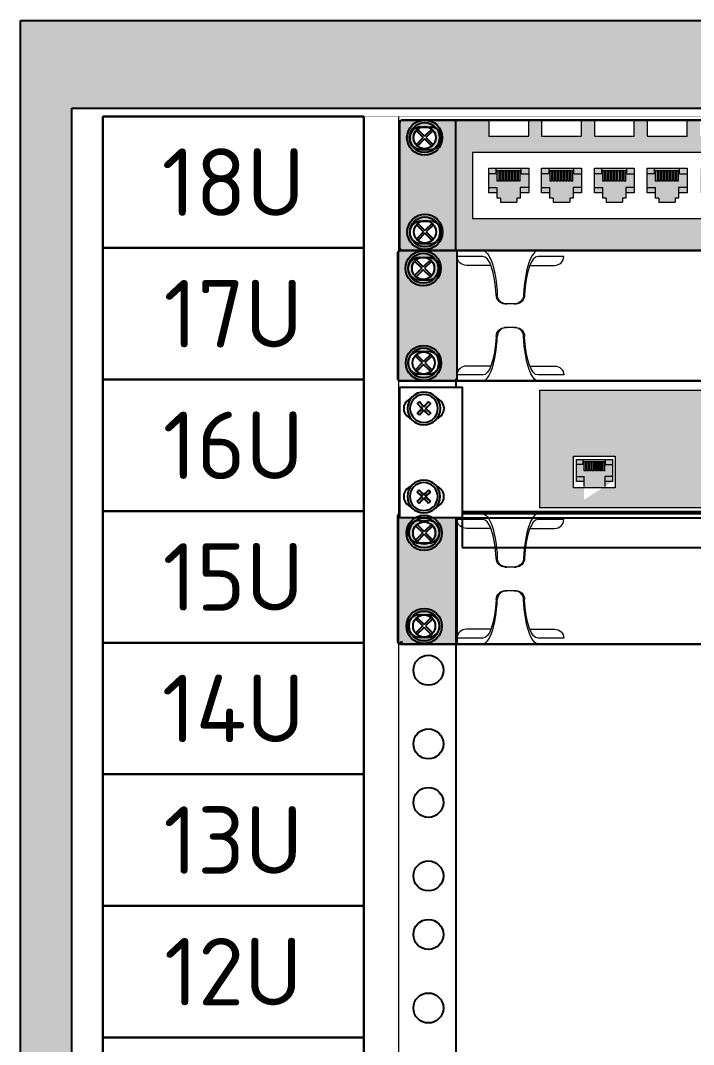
# Model space of a CAD drawing. Header units: millimetres. Extents: x 4247 to 622543, y -201358 to 142419.
# Drawn here: x 239304 to 242461, y -119639 to -114830 of the extents above; entities that cross this region are included whole.
import ezdxf
from ezdxf.enums import TextEntityAlignment as Align

# ---------------------------------------------------------------- set-up
doc = ezdxf.new("R2010")
doc.units = ezdxf.units.MM
doc.layers.add('(АР) Текст', color=7, linetype='Continuous', lineweight=25)
for name, color, linetype in [('_АТ-Имя', 7, 'Continuous'), ('_АТ-Спецификация', 7, 'Continuous'), ('_БЛ-Маска', 250, 'Continuous'), ('_Оборудование ИСПП', 255, 'Continuous')]:
    doc.layers.add(name, color=color, linetype=linetype)
doc.layers.add('_АТ-Примечания', color=250, linetype='Continuous', plot=False)
doc.layers.add('ЛВС_коммутаторы', color=7, linetype='Continuous', lineweight=25, true_color=0x000000)
doc.styles.add('AT-Шрифт', font='ARIALN.TTF', dxfattribs={"height": 2.5})
doc.styles.add('ICOCPEUR', font='isocpeur.ttf')

# ---------------------------------------------------------------- blocks, each defined once
blk = doc.blocks.new('Органайзер1U')
at = {"ltscale": 10}
h = blk.add_hatch(color=256, dxfattribs=at)
h.set_gradient(color1=(255, 255, 255), rotation=45, one_color=1, tint=1, name='CYLINDER')
h.paths.add_polyline_path([(2213, -0.2), (2403, -0.2, 0.41423), (2413, 9.8), (2413, 429.8, 0.414197), (2403, 439.8), (2213, 439.8)])
h.paths.add_polyline_path([(2308.9, 341, 0.918324), (2341.3, 416.1, 0.918324)], flags=16)
h.paths.add_polyline_path([(2308.9, 98.6), (2341.3, 98.6, -1), (2341.3, 23.5), (2308.9, 23.5, -1)], flags=16)
h.paths.add_polyline_path([(-2413, 9.8, 0.414197), (-2403, -0.2), (-2213, -0.2), (-2213, 439.8), (-2403, 439.8, 0.41423), (-2413, 429.8)])
h.paths.add_polyline_path([(-2341.3, 341, 0.918324), (-2308.9, 416.1, 0.918324)], flags=16)
h.paths.add_polyline_path([(-2341.3, 98.6), (-2308.9, 98.6, -1), (-2308.9, 23.5), (-2341.3, 23.5, -1)], flags=16)
at = {"color": 0}
for p, q in [((-2341.3, 416.1), (-2308.9, 416.1)), ((-2213, -0.2), (-2213, 439.8)), ((-2341.3, 341), (-2308.9, 341)), ((-2341.3, 98.6), (-2308.9, 98.6)), ((-2341.3, 23.5), (-2308.9, 23.5))]:
    blk.add_line(p, q, dxfattribs=at)
at = {"lineweight": 9}
for p, q in [((-2126.1, 419.7, 323.2), (-2213, 419.7, 20)), ((-1853.3, 419.7, 20), (-1940.2, 419.7, 323.2)), ((-2098.8, 389.7, 310.5), (-2181.8, 389.7, 40)), ((-1967.5, 389.7, 310.5), (-1884.5, 389.7, 40)), ((-2014.3, 259.8, 472.7), (-2052, 259.8, 472.7)), ((-2052, 259.8, 472.7), (-2045.6, 259.8, 495)), ((-2020.7, 259.8, 495), (-2014.3, 259.8, 472.7)), ((-2014.3, 179.8, 472.7), (-2052, 179.8, 472.7)), ((-2052, 179.8, 472.7), (-2045.6, 179.8, 495)), ((-2020.7, 179.8, 495), (-2014.3, 179.8, 472.7)), ((-2098.8, 50, 310.5), (-2181.8, 50, 40)), ((-1967.5, 50, 310.5), (-1884.5, 50, 40)), ((-2126.1, 20, 323.2), (-2213, 20, 20)), ((-1853.3, 20, 20), (-1940.2, 20, 323.2))]:
    blk.add_line(p, q, dxfattribs=at)
at = {"lineweight": 30, "ltscale": 10}
for points in [[(-2413, 9.8), (-2413, 429.8)], [(-2403, 439.8), (2403, 439.8)], [(2403, -0.2), (-2403, -0.2)]]:
    blk.add_lwpolyline(points, dxfattribs=at)
at = {"lineweight": 30}
for centre, start, end in [((-2403, 429.8), 90, 180), ((-2403, 9.8), 180, 270)]:
    blk.add_arc(centre, 10, start, end, dxfattribs=at)
at = {"color": 0}
for centre, start, end in [((-2341.3, 378.6), 90, 270), ((-2308.9, 378.6), 270, 90), ((-2341.3, 61.1), 90, 270), ((-2308.9, 61.1), 270, 90)]:
    blk.add_arc(centre, 37.6, start, end, dxfattribs=at)
at = {"lineweight": 9, "extrusion": (-0.275637, -3.86225e-05, -0.961262)}
blk.add_arc((-290, 2102.8, 111.3), 30, 0.0084, 90.0077, dxfattribs=at)
at = {"lineweight": 9, "extrusion": (0.275637, -3.86225e-05, -0.961262)}
blk.add_arc((289.5, -1806, -1009.6), 30, 89.9923, 179.9916, dxfattribs=at)
at = {"lineweight": 9, "extrusion": (-0.275637, 3.86225e-05, -0.961262)}
blk.add_arc((-149.6, 2102.8, 111.3), 30, 89.9923, 179.9916, dxfattribs=at)
at = {"lineweight": 9, "extrusion": (0.275637, 3.86225e-05, -0.961262)}
blk.add_arc((150.2, -1806, -1009.6), 30, 0.0084, 90.0077, dxfattribs=at)
at = {"lineweight": 9, "extrusion": (-9.99013e-30, -1.95922e-16, -1)}
blk.add_ellipse((-2181.8, 419.7, 40), major_axis=(-31.2, 0), ratio=0.961262, start_param=-1.570796, end_param=0, dxfattribs=at)
at = {"lineweight": 9, "extrusion": (0.961262, -6.12038e-17, -0.275637)}
blk.add_ellipse((-2127.9, 261.5, 316.9), major_axis=(51.1, 0, 178.1), ratio=0.961262, start_param=-1.580604, end_param=-0.159207, dxfattribs=at)
at = {"lineweight": 9, "extrusion": (-0.961262, 6.12038e-17, 0.275637)}
blk.add_ellipse((-2125.3, 262.2, 325.9), major_axis=(45.1, 0, 157.4), ratio=0.961262, start_param=0.175759, end_param=1.588125, dxfattribs=at)
at = {"lineweight": 9, "extrusion": (0.961262, 6.12038e-17, 0.275637)}
for centre, major_axis, start_param, end_param in [((-1938.4, 261.5, 316.9), (-51.1, 0, 178.1), -1.580604, -0.159207), ((-1941, 262.2, 325.9), (-45.1, 0, 157.4), 4.69506, 6.107426)]:
    blk.add_ellipse(centre, major_axis=major_axis, ratio=0.961262, start_param=start_param, end_param=end_param, dxfattribs=at)
at = {"lineweight": 9}
for centre, major_axis in [((-1884.5, 419.7, 40), (31.2, 0)), ((-2181.8, 20, 40), (-31.2, 0))]:
    blk.add_ellipse(centre, major_axis=major_axis, ratio=0.961262, start_param=-1.570796, end_param=0, dxfattribs=at)
at = {"lineweight": 9, "extrusion": (-0.961262, -6.12038e-17, 0.275637)}
blk.add_ellipse((-2127.9, 178.1, 316.9), major_axis=(51.1, 0, 178.1), ratio=0.961262, start_param=-1.580604, end_param=-0.159207, dxfattribs=at)
at = {"lineweight": 9, "extrusion": (0.961262, 6.12038e-17, -0.275637)}
blk.add_ellipse((-2125.3, 177.4, 325.9), major_axis=(45.1, 0, 157.4), ratio=0.961262, start_param=0.175759, end_param=1.588125, dxfattribs=at)
at = {"lineweight": 9, "extrusion": (-0.961262, 6.12038e-17, -0.275637)}
for centre, major_axis, start_param, end_param in [((-1938.4, 178.1, 316.9), (-51.1, 0, 178.1), -1.580604, -0.159207), ((-1941, 177.4, 325.9), (-45.1, 0, 157.4), 4.69506, 6.107426)]:
    blk.add_ellipse(centre, major_axis=major_axis, ratio=0.961262, start_param=start_param, end_param=end_param, dxfattribs=at)
at = {"lineweight": 9, "extrusion": (9.99013e-30, 1.95922e-16, -1)}
blk.add_ellipse((-1884.5, 20, 40), major_axis=(31.2, 0), ratio=0.961262, start_param=-1.570796, end_param=0, dxfattribs=at)
at = {"lineweight": 9}
for points in [[(-2097.2, 389.7, 315.2), (-2097.2, 389.7, 315.2), (-2097.3, 389.7, 315.2), (-2097.3, 389.7, 315.2)], [(-2097.2, 389.7, 315.2), (-2097.2, 389.7, 315.2), (-2097.3, 389.7, 315.2), (-2097.3, 389.7, 315.2)], [(-1969, 389.7, 315.2), (-1969, 389.7, 315.2), (-1969.1, 389.7, 315.2), (-1969.1, 389.7, 315.2)], [(-1969, 389.7, 315.2), (-1969, 389.7, 315.2), (-1969.1, 389.7, 315.2), (-1969.1, 389.7, 315.2)]]:
    blk.add_open_spline(points, degree=3, dxfattribs=at)
for points, knots in [([(-2045.6, 259.8, 495), (-2047.5, 259.8, 495), (-2049.6, 260, 495), (-2053.6, 260.7, 495), (-2055.6, 261.3, 495.1), (-2059.4, 262.8, 495), (-2061.3, 263.8, 495), (-2064.7, 266, 495), (-2066.3, 267.2, 495), (-2069.1, 269.9, 494.9), (-2070.4, 271.4, 494.8), (-2072.7, 274.6, 494.6), (-2073.8, 276.4, 494.4), (-2075.5, 280.1, 494.1), (-2076.1, 282, 493.9), (-2077.1, 285.9, 493.4), (-2077.3, 287.9, 493.1), (-2077.4, 289.8, 492.8)], [18.612291, 18.612291, 18.612291, 18.612291, 19.195929, 19.195929, 19.779566, 19.779566, 20.363204, 20.363204, 20.946842, 20.946842, 21.522754, 21.522754, 22.098666, 22.098666, 22.674578, 22.674578, 23.250457, 23.250457, 23.250457, 23.250457]), ([(-1988.9, 289.8, 492.8), (-1989, 287.9, 493.1), (-1989.2, 285.9, 493.4), (-1990.2, 282.1, 493.9), (-1990.8, 280.1, 494.1), (-1992.5, 276.5, 494.4), (-1993.5, 274.7, 494.6), (-1995.9, 271.4, 494.8), (-1997.2, 270, 494.9), (-2000, 267.3, 495), (-2001.5, 266, 495), (-2005, 263.8, 495), (-2006.8, 262.8, 495), (-2010.7, 261.3, 495.1), (-2012.7, 260.7, 495), (-2016.7, 260, 495), (-2018.7, 259.8, 495), (-2020.7, 259.8, 495)], [4.570415, 4.570415, 4.570415, 4.570415, 5.143883, 5.143883, 5.717385, 5.717385, 6.290887, 6.290887, 6.864388, 6.864388, 7.450436, 7.450436, 8.036484, 8.036484, 8.622531, 8.622531, 9.208579, 9.208579, 9.208579, 9.208579]), ([(-2045.6, 179.8, 495), (-2047.5, 179.8, 495), (-2049.6, 179.7, 495), (-2053.6, 178.9, 495), (-2055.6, 178.3, 495.1), (-2059.4, 176.8, 495), (-2061.3, 175.9, 495), (-2064.7, 173.7, 495), (-2066.3, 172.4, 495), (-2069.1, 169.7, 494.9), (-2070.4, 168.3, 494.8), (-2072.7, 165, 494.6), (-2073.8, 163.2, 494.4), (-2075.5, 159.5, 494.1), (-2076.1, 157.6, 493.9), (-2077.1, 153.7, 493.4), (-2077.3, 151.8, 493.1), (-2077.4, 149.9, 492.8)], [18.612291, 18.612291, 18.612291, 18.612291, 19.195929, 19.195929, 19.779566, 19.779566, 20.363204, 20.363204, 20.946842, 20.946842, 21.522754, 21.522754, 22.098666, 22.098666, 22.674578, 22.674578, 23.250457, 23.250457, 23.250457, 23.250457]), ([(-1988.9, 149.9, 492.8), (-1989, 151.8, 493.1), (-1989.2, 153.7, 493.4), (-1990.2, 157.6, 493.9), (-1990.8, 159.5, 494.1), (-1992.5, 163.2, 494.4), (-1993.5, 164.9, 494.6), (-1995.9, 168.2, 494.8), (-1997.2, 169.7, 494.9), (-2000, 172.4, 495), (-2001.5, 173.6, 495), (-2005, 175.8, 495), (-2006.8, 176.8, 495), (-2010.7, 178.3, 495.1), (-2012.7, 178.9, 495), (-2016.7, 179.7, 495), (-2018.7, 179.8, 495), (-2020.7, 179.8, 495)], [4.570415, 4.570415, 4.570415, 4.570415, 5.143883, 5.143883, 5.717385, 5.717385, 6.290887, 6.290887, 6.864388, 6.864388, 7.450436, 7.450436, 8.036484, 8.036484, 8.622531, 8.622531, 9.208579, 9.208579, 9.208579, 9.208579])]:
    blk.add_open_spline(points, degree=3, knots=knots, dxfattribs=at)
blk = doc.blocks.new('24_port')
at = {"ltscale": 10}
h = blk.add_hatch(color=256, dxfattribs=at)
h.set_gradient(color1=(230, 230, 230), color2=(232, 232, 232), rotation=45, one_color=1, tint=0.91, name='CYLINDER')
h.paths.add_polyline_path([(-2413, 10, 0.414214), (-2403, 0), (-2223, 0), (-2223, 440), (-2403, 440, 0.414214), (-2413, 430)])
h.paths.add_polyline_path([(-2341.3, 98.8), (-2308.9, 98.8, -1), (-2308.9, 23.7), (-2341.3, 23.7, -1)], flags=16)
h.paths.add_polyline_path([(-2341.3, 341.2, 0.918324), (-2308.9, 416.3, 0.918324)], flags=16)
h.paths.add_polyline_path([(2413, 430, 0.414214), (2403, 440), (2223, 440), (2223, 0), (2403, 0, 0.414214), (2413, 10)])
h.paths.add_polyline_path([(2308.9, 341.2, 0.918324), (2341.3, 416.3, 0.918324)], flags=16)
h.paths.add_polyline_path([(2308.9, 98.8), (2341.3, 98.8, -1), (2341.3, 23.7), (2308.9, 23.7, -1)], flags=16)
h = blk.add_hatch(color=256, dxfattribs=at)
h.set_gradient(color1=(230, 230, 230), color2=(232, 232, 232), rotation=45, one_color=1, tint=0.91, name='CYLINDER')
h.paths.add_polyline_path([(2223, 0), (2223, 440), (2112.5, 440), (2112.5, 385.8), (1978, 385.8), (1978, 440), (1934.6, 440), (1934.6, 385.8), (1800.1, 385.8), (1800.1, 440), (1756.8, 440), (1756.8, 385.8), (1622.3, 385.8), (1622.3, 440), (1578.9, 440), (1578.9, 385.8), (1444.5, 385.8), (1444.5, 440), (1401.1, 440), (1401.1, 385.8), (1266.6, 385.8), (1266.6, 440), (1223.3, 440), (1223.3, 385.8), (1088.8, 385.8), (1088.8, 440), (1045.4, 440), (1045.4, 385.8), (910.9, 385.8), (910.9, 440), (867.6, 440), (867.6, 385.8), (733.1, 385.8), (733.1, 440), (689.7, 440), (689.7, 385.8), (555.3, 385.8), (555.3, 440), (511.9, 440), (511.9, 385.8), (377.4, 385.8), (377.4, 440), (334.1, 440), (334.1, 385.8), (199.6, 385.8), (199.6, 440), (156.2, 440), (156.2, 385.8), (21.7, 385.8), (21.7, 440), (-21.6, 440), (-21.6, 385.8), (-156.1, 385.8), (-156.1, 440), (-199.5, 440), (-199.5, 385.8), (-333.9, 385.8), (-333.9, 440), (-377.3, 440), (-377.3, 385.8), (-511.8, 385.8), (-511.8, 440), (-555.1, 440), (-555.1, 385.8), (-689.6, 385.8), (-689.6, 440), (-733, 440), (-733, 385.8), (-867.5, 385.8), (-867.5, 440), (-910.8, 440), (-910.8, 385.8), (-1045.3, 385.8), (-1045.3, 440), (-1088.7, 440), (-1088.7, 385.8), (-1223.1, 385.8), (-1223.1, 440), (-1266.5, 440), (-1266.5, 385.8), (-1401, 385.8), (-1401, 440), (-1444.3, 440), (-1444.3, 385.8), (-1578.8, 385.8), (-1578.8, 440), (-1622.2, 440), (-1622.2, 385.8), (-1756.7, 385.8), (-1756.7, 440), (-1800, 440), (-1800, 385.8), (-1934.5, 385.8), (-1934.5, 440), (-1977.9, 440), (-1977.9, 385.8), (-2112.3, 385.8), (-2112.3, 440), (-2223, 440), (-2223, 0)])
h.paths.add_polyline_path([(-2167.7, 108.4), (-2167.7, 331.6), (2167.7, 331.6), (2167.7, 108.4)], flags=16)
h.paths.add_polyline_path([(-116.7, 162.7), (-116.7, 176.2), (-128, 176.2), (-128, 194.3), (-156.1, 194.3), (-156.1, 277.3), (-21.6, 277.3), (-21.6, 194.3), (-50, 194.3), (-50, 176.2), (-61.3, 176.2), (-61.3, 162.7)], flags=0)
h.paths.add_polyline_path([(-199.5, 194.3), (-227.8, 194.3), (-227.8, 176.2), (-239.1, 176.2), (-239.1, 162.7), (-294.5, 162.7), (-294.5, 176.2), (-305.8, 176.2), (-305.8, 194.3), (-333.9, 194.3), (-333.9, 277.3), (-199.5, 277.3)], flags=0)
h.paths.add_polyline_path([(21.7, 194.3), (21.7, 277.3), (156.2, 277.3), (156.2, 194.3), (127.9, 194.3), (127.9, 176.2), (116.6, 176.2), (116.6, 162.7), (61.1, 162.7), (61.1, 176.2), (49.8, 176.2), (49.8, 194.3)], flags=0)
h.paths.add_polyline_path([(-377.3, 194.3), (-405.7, 194.3), (-405.7, 176.2), (-416.9, 176.2), (-416.9, 162.7), (-472.4, 162.7), (-472.4, 176.2), (-483.7, 176.2), (-483.7, 194.3), (-511.8, 194.3), (-511.8, 277.3), (-377.3, 277.3)], flags=0)
h.paths.add_polyline_path([(199.6, 194.3), (199.6, 277.3), (334.1, 277.3), (334.1, 194.3), (305.7, 194.3), (305.7, 176.2), (294.4, 176.2), (294.4, 162.7), (239, 162.7), (239, 176.2), (227.7, 176.2), (227.7, 194.3)], flags=0)
h.paths.add_polyline_path([(-555.1, 194.3), (-583.5, 194.3), (-583.5, 176.2), (-594.8, 176.2), (-594.8, 162.7), (-650.2, 162.7), (-650.2, 176.2), (-661.5, 176.2), (-661.5, 194.3), (-689.6, 194.3), (-689.6, 277.3), (-555.1, 277.3)], flags=0)
h.paths.add_polyline_path([(377.4, 194.3), (377.4, 277.3), (511.9, 277.3), (511.9, 194.3), (483.5, 194.3), (483.5, 176.2), (472.3, 176.2), (472.3, 162.7), (416.8, 162.7), (416.8, 176.2), (405.5, 176.2), (405.5, 194.3)], flags=0)
h.paths.add_polyline_path([(-733, 194.3), (-761.3, 194.3), (-761.3, 176.2), (-772.6, 176.2), (-772.6, 162.7), (-828.1, 162.7), (-828.1, 176.2), (-839.4, 176.2), (-839.4, 194.3), (-867.5, 194.3), (-867.5, 277.3), (-733, 277.3)], flags=0)
h.paths.add_polyline_path([(555.3, 194.3), (555.3, 277.3), (689.7, 277.3), (689.7, 194.3), (661.4, 194.3), (661.4, 176.2), (650.1, 176.2), (650.1, 162.7), (594.7, 162.7), (594.7, 176.2), (583.4, 176.2), (583.4, 194.3)], flags=0)
h.paths.add_polyline_path([(-910.8, 194.3), (-939.2, 194.3), (-939.2, 176.2), (-950.5, 176.2), (-950.5, 162.7), (-1005.9, 162.7), (-1005.9, 176.2), (-1017.2, 176.2), (-1017.2, 194.3), (-1045.3, 194.3), (-1045.3, 277.3), (-910.8, 277.3)], flags=0)
h.paths.add_polyline_path([(733.1, 194.3), (733.1, 277.3), (867.6, 277.3), (867.6, 194.3), (839.2, 194.3), (839.2, 176.2), (827.9, 176.2), (827.9, 162.7), (772.5, 162.7), (772.5, 176.2), (761.2, 176.2), (761.2, 194.3)], flags=0)
h.paths.add_polyline_path([(-1088.7, 194.3), (-1117, 194.3), (-1117, 176.2), (-1128.3, 176.2), (-1128.3, 162.7), (-1183.7, 162.7), (-1183.7, 176.2), (-1195, 176.2), (-1195, 194.3), (-1223.1, 194.3), (-1223.1, 277.3), (-1088.7, 277.3)], flags=0)
h.paths.add_polyline_path([(910.9, 194.3), (910.9, 277.3), (1045.4, 277.3), (1045.4, 194.3), (1017.1, 194.3), (1017.1, 176.2), (1005.8, 176.2), (1005.8, 162.7), (950.3, 162.7), (950.3, 176.2), (939, 176.2), (939, 194.3)], flags=0)
h.paths.add_polyline_path([(-1266.5, 194.3), (-1294.9, 194.3), (-1294.9, 176.2), (-1306.1, 176.2), (-1306.1, 162.7), (-1361.6, 162.7), (-1361.6, 176.2), (-1372.9, 176.2), (-1372.9, 194.3), (-1401, 194.3), (-1401, 277.3), (-1266.5, 277.3)], flags=0)
h.paths.add_polyline_path([(1088.8, 194.3), (1088.8, 277.3), (1223.3, 277.3), (1223.3, 194.3), (1194.9, 194.3), (1194.9, 176.2), (1183.6, 176.2), (1183.6, 162.7), (1128.2, 162.7), (1128.2, 176.2), (1116.9, 176.2), (1116.9, 194.3)], flags=0)
h.paths.add_polyline_path([(-1444.3, 194.3), (-1472.7, 194.3), (-1472.7, 176.2), (-1484, 176.2), (-1484, 162.7), (-1539.4, 162.7), (-1539.4, 176.2), (-1550.7, 176.2), (-1550.7, 194.3), (-1578.8, 194.3), (-1578.8, 277.3), (-1444.3, 277.3)], flags=0)
h.paths.add_polyline_path([(1266.6, 194.3), (1266.6, 277.3), (1401.1, 277.3), (1401.1, 194.3), (1372.8, 194.3), (1372.8, 176.2), (1361.5, 176.2), (1361.5, 162.7), (1306, 162.7), (1306, 176.2), (1294.7, 176.2), (1294.7, 194.3)], flags=0)
h.paths.add_polyline_path([(-1622.2, 194.3), (-1650.5, 194.3), (-1650.5, 176.2), (-1661.8, 176.2), (-1661.8, 162.7), (-1717.3, 162.7), (-1717.3, 176.2), (-1728.6, 176.2), (-1728.6, 194.3), (-1756.7, 194.3), (-1756.7, 277.3), (-1622.2, 277.3)], flags=0)
h.paths.add_polyline_path([(1444.5, 194.3), (1444.5, 277.3), (1578.9, 277.3), (1578.9, 194.3), (1550.6, 194.3), (1550.6, 176.2), (1539.3, 176.2), (1539.3, 162.7), (1483.9, 162.7), (1483.9, 176.2), (1472.6, 176.2), (1472.6, 194.3)], flags=0)
h.paths.add_polyline_path([(-1800, 194.3), (-1828.4, 194.3), (-1828.4, 176.2), (-1839.7, 176.2), (-1839.7, 162.7), (-1895.1, 162.7), (-1895.1, 176.2), (-1906.4, 176.2), (-1906.4, 194.3), (-1934.5, 194.3), (-1934.5, 277.3), (-1800, 277.3)], flags=0)
h.paths.add_polyline_path([(1622.3, 194.3), (1622.3, 277.3), (1756.8, 277.3), (1756.8, 194.3), (1728.4, 194.3), (1728.4, 176.2), (1717.1, 176.2), (1717.1, 162.7), (1661.7, 162.7), (1661.7, 176.2), (1650.4, 176.2), (1650.4, 194.3)], flags=0)
h.paths.add_polyline_path([(-1977.9, 194.3), (-2006.2, 194.3), (-2006.2, 176.2), (-2017.5, 176.2), (-2017.5, 162.7), (-2072.9, 162.7), (-2072.9, 176.2), (-2084.2, 176.2), (-2084.2, 194.3), (-2112.3, 194.3), (-2112.3, 277.3), (-1977.9, 277.3)], flags=0)
h.paths.add_polyline_path([(1800.1, 194.3), (1800.1, 277.3), (1934.6, 277.3), (1934.6, 194.3), (1906.3, 194.3), (1906.3, 176.2), (1895, 176.2), (1895, 162.7), (1839.5, 162.7), (1839.5, 176.2), (1828.2, 176.2), (1828.2, 194.3)], flags=0)
h.paths.add_polyline_path([(1978, 194.3), (1978, 277.3), (2112.5, 277.3), (2112.5, 194.3), (2084.1, 194.3), (2084.1, 176.2), (2072.8, 176.2), (2072.8, 162.7), (2017.4, 162.7), (2017.4, 176.2), (2006.1, 176.2), (2006.1, 194.3)], flags=0)
at = {"color": 0}
for p, q in [((-2341.3, 416.3), (-2308.9, 416.3)), ((-2223, 0), (-2223, 440)), ((-2341.3, 341.2), (-2308.9, 341.2)), ((-2341.3, 98.8), (-2308.9, 98.8)), ((-2341.3, 23.7), (-2308.9, 23.7))]:
    blk.add_line(p, q, dxfattribs=at)
at = {"lineweight": 5, "ltscale": 10}
for p, q in [((-2167.7, 331.6), (2167.7, 331.6)), ((-2167.7, 331.6), (-2167.7, 108.4)), ((-2072.9, 162.7), (-2017.5, 162.7)), ((-1895.1, 162.7), (-1839.7, 162.7)), ((-1717.3, 162.7), (-1661.8, 162.7)), ((-1539.4, 162.7), (-1484, 162.7)), ((-2167.7, 108.4), (2167.7, 108.4))]:
    blk.add_line(p, q, dxfattribs=at)
at = {"lineweight": 5}
for p, q in [((-2112.3, 277.3), (-1977.9, 277.3)), ((-2112.3, 194.3), (-2112.3, 277.3)), ((-2087.2, 258.5), (-2087.2, 277.3)), ((-2003.2, 258.5), (-2003.2, 277.3)), ((-1977.9, 277.3), (-1977.9, 194.3)), ((-1934.5, 277.3), (-1800, 277.3)), ((-1934.5, 194.3), (-1934.5, 277.3)), ((-1909.4, 258.5), (-1909.4, 277.3)), ((-1825.4, 258.5), (-1825.4, 277.3)), ((-1800, 277.3), (-1800, 194.3)), ((-1756.7, 277.3), (-1622.2, 277.3)), ((-1756.7, 194.3), (-1756.7, 277.3)), ((-1731.6, 258.5), (-1731.6, 277.3)), ((-1647.5, 258.5), (-1647.5, 277.3)), ((-1622.2, 277.3), (-1622.2, 194.3)), ((-1578.8, 277.3), (-1444.3, 277.3)), ((-1578.8, 194.3), (-1578.8, 277.3)), ((-1553.7, 258.5), (-1553.7, 277.3)), ((-1469.7, 258.5), (-1469.7, 277.3)), ((-1444.3, 277.3), (-1444.3, 194.3)), ((-2087.2, 258.5), (-2112.3, 258.5)), ((-2087.2, 270.1), (-2003.2, 270.1)), ((-2083.7, 234.2), (-2083.7, 270.1)), ((-2078, 234.2), (-2078, 270.1)), ((-2073.4, 234.2), (-2073.4, 270.1)), ((-2067.9, 234.2), (-2067.9, 270.1)), ((-2063.4, 234.2), (-2063.4, 270.1)), ((-2057.6, 234.2), (-2057.6, 270.1)), ((-2053.1, 234.2), (-2053.1, 270.1)), ((-2047.6, 234.2), (-2047.6, 270.1)), ((-2042.8, 234.2), (-2042.8, 270.1)), ((-2037.3, 234.2), (-2037.3, 270.1)), ((-2032.8, 234.2), (-2032.8, 270.1)), ((-2027, 234.2), (-2027, 270.1)), ((-2022.5, 234.2), (-2022.5, 270.1)), ((-2017, 234.2), (-2017, 270.1)), ((-2012.2, 234.2), (-2012.2, 270.1)), ((-2006.7, 234.2), (-2006.7, 270.1)), ((-2003.2, 258.5), (-1977.9, 258.5)), ((-1909.4, 258.5), (-1934.5, 258.5)), ((-1909.4, 270.1), (-1825.4, 270.1)), ((-1905.9, 234.2), (-1905.9, 270.1)), ((-1900.1, 234.2), (-1900.1, 270.1)), ((-1895.6, 234.2), (-1895.6, 270.1)), ((-1890.1, 234.2), (-1890.1, 270.1)), ((-1885.6, 234.2), (-1885.6, 270.1)), ((-1879.8, 234.2), (-1879.8, 270.1)), ((-1875.3, 234.2), (-1875.3, 270.1)), ((-1869.8, 234.2), (-1869.8, 270.1)), ((-1865, 234.2), (-1865, 270.1)), ((-1859.5, 234.2), (-1859.5, 270.1)), ((-1855, 234.2), (-1855, 270.1)), ((-1849.2, 234.2), (-1849.2, 270.1)), ((-1844.7, 234.2), (-1844.7, 270.1)), ((-1839.2, 234.2), (-1839.2, 270.1)), ((-1834.4, 234.2), (-1834.4, 270.1)), ((-1828.9, 234.2), (-1828.9, 270.1)), ((-1825.4, 258.5), (-1800, 258.5)), ((-1731.6, 258.5), (-1756.7, 258.5)), ((-1731.6, 270.1), (-1647.5, 270.1)), ((-1728.1, 234.2), (-1728.1, 270.1)), ((-1722.3, 234.2), (-1722.3, 270.1)), ((-1717.8, 234.2), (-1717.8, 270.1)), ((-1712.2, 234.2), (-1712.2, 270.1)), ((-1707.7, 234.2), (-1707.7, 270.1)), ((-1702, 234.2), (-1702, 270.1)), ((-1697.4, 234.2), (-1697.4, 270.1)), ((-1691.9, 234.2), (-1691.9, 270.1)), ((-1687.2, 234.2), (-1687.2, 270.1)), ((-1681.6, 234.2), (-1681.6, 270.1)), ((-1677.1, 234.2), (-1677.1, 270.1)), ((-1671.4, 234.2), (-1671.4, 270.1)), ((-1666.8, 234.2), (-1666.8, 270.1)), ((-1661.3, 234.2), (-1661.3, 270.1)), ((-1656.6, 234.2), (-1656.6, 270.1)), ((-1651, 234.2), (-1651, 270.1)), ((-1647.5, 258.5), (-1622.2, 258.5)), ((-1553.7, 258.5), (-1578.8, 258.5)), ((-1553.7, 270.1), (-1469.7, 270.1)), ((-1550.2, 234.2), (-1550.2, 270.1)), ((-1544.4, 234.2), (-1544.4, 270.1)), ((-1539.9, 234.2), (-1539.9, 270.1)), ((-1534.4, 234.2), (-1534.4, 270.1)), ((-1529.9, 234.2), (-1529.9, 270.1)), ((-1524.1, 234.2), (-1524.1, 270.1)), ((-1519.6, 234.2), (-1519.6, 270.1)), ((-1514.1, 234.2), (-1514.1, 270.1)), ((-1509.3, 234.2), (-1509.3, 270.1)), ((-1503.8, 234.2), (-1503.8, 270.1)), ((-1499.3, 234.2), (-1499.3, 270.1)), ((-1493.5, 234.2), (-1493.5, 270.1)), ((-1489, 234.2), (-1489, 270.1)), ((-1483.5, 234.2), (-1483.5, 270.1)), ((-1478.7, 234.2), (-1478.7, 270.1)), ((-1473.2, 234.2), (-1473.2, 270.1)), ((-1469.7, 258.5), (-1444.3, 258.5)), ((-2112.3, 212.8), (-2084.2, 212.8)), ((-2084.2, 176.2), (-2084.2, 212.8)), ((-2078, 234.2), (-2083.7, 234.2)), ((-2067.9, 234.2), (-2073.4, 234.2)), ((-2057.6, 234.2), (-2063.4, 234.2)), ((-2047.6, 234.2), (-2053.1, 234.2)), ((-2037.3, 234.2), (-2042.8, 234.2)), ((-2027, 234.2), (-2032.8, 234.2)), ((-2017, 234.2), (-2022.5, 234.2)), ((-2006.7, 234.2), (-2012.2, 234.2)), ((-2006.2, 212.8), (-2006.2, 176.2)), ((-1977.9, 212.8), (-2006.2, 212.8)), ((-1934.5, 212.8), (-1906.4, 212.8)), ((-1906.4, 176.2), (-1906.4, 212.8)), ((-1900.1, 234.2), (-1905.9, 234.2)), ((-1890.1, 234.2), (-1895.6, 234.2)), ((-1879.8, 234.2), (-1885.6, 234.2)), ((-1869.8, 234.2), (-1875.3, 234.2)), ((-1859.5, 234.2), (-1865, 234.2)), ((-1849.2, 234.2), (-1855, 234.2)), ((-1839.2, 234.2), (-1844.7, 234.2)), ((-1828.9, 234.2), (-1834.4, 234.2)), ((-1828.4, 212.8), (-1828.4, 176.2)), ((-1800, 212.8), (-1828.4, 212.8)), ((-1756.7, 212.8), (-1728.6, 212.8)), ((-1728.6, 176.2), (-1728.6, 212.8)), ((-1722.3, 234.2), (-1728.1, 234.2)), ((-1712.2, 234.2), (-1717.8, 234.2)), ((-1702, 234.2), (-1707.7, 234.2)), ((-1691.9, 234.2), (-1697.4, 234.2)), ((-1681.6, 234.2), (-1687.2, 234.2)), ((-1671.4, 234.2), (-1677.1, 234.2)), ((-1661.3, 234.2), (-1666.8, 234.2)), ((-1651, 234.2), (-1656.6, 234.2)), ((-1650.5, 212.8), (-1650.5, 176.2)), ((-1622.2, 212.8), (-1650.5, 212.8)), ((-1578.8, 212.8), (-1550.7, 212.8)), ((-1550.7, 176.2), (-1550.7, 212.8)), ((-1544.4, 234.2), (-1550.2, 234.2)), ((-1534.4, 234.2), (-1539.9, 234.2)), ((-1524.1, 234.2), (-1529.9, 234.2)), ((-1514.1, 234.2), (-1519.6, 234.2)), ((-1503.8, 234.2), (-1509.3, 234.2)), ((-1493.5, 234.2), (-1499.3, 234.2)), ((-1483.5, 234.2), (-1489, 234.2)), ((-1473.2, 234.2), (-1478.7, 234.2)), ((-1472.7, 212.8), (-1472.7, 176.2)), ((-1444.3, 212.8), (-1472.7, 212.8)), ((-2084.2, 194.3), (-2112.3, 194.3)), ((-2072.9, 176.2), (-2084.2, 176.2)), ((-2072.9, 176.2), (-2072.9, 162.7)), ((-2017.5, 176.2), (-2017.5, 162.7)), ((-2006.2, 176.2), (-2017.5, 176.2)), ((-1977.9, 194.3), (-2006.2, 194.3)), ((-1906.4, 194.3), (-1934.5, 194.3)), ((-1895.1, 176.2), (-1906.4, 176.2)), ((-1895.1, 176.2), (-1895.1, 162.7)), ((-1839.7, 176.2), (-1839.7, 162.7)), ((-1828.4, 176.2), (-1839.7, 176.2)), ((-1800, 194.3), (-1828.4, 194.3)), ((-1728.6, 194.3), (-1756.7, 194.3)), ((-1717.3, 176.2), (-1728.6, 176.2)), ((-1717.3, 176.2), (-1717.3, 162.7)), ((-1661.8, 176.2), (-1661.8, 162.7)), ((-1650.5, 176.2), (-1661.8, 176.2)), ((-1622.2, 194.3), (-1650.5, 194.3)), ((-1550.7, 194.3), (-1578.8, 194.3)), ((-1539.4, 176.2), (-1550.7, 176.2)), ((-1539.4, 176.2), (-1539.4, 162.7)), ((-1484, 176.2), (-1484, 162.7)), ((-1472.7, 176.2), (-1484, 176.2)), ((-1444.3, 194.3), (-1472.7, 194.3))]:
    blk.add_line(p, q, dxfattribs=at)
at = {"lineweight": 30}
for points in [[(-2413, 10), (-2413, 430)], [(-2403, 440), (2403, 440)], [(2403, 0), (-2403, 0)]]:
    blk.add_lwpolyline(points, dxfattribs=at)
at = {"lineweight": 5, "ltscale": 10}
for points in [[(-2112.3, 385.8), (-1977.9, 385.8), (-1977.9, 440), (-2112.3, 440)], [(-1934.5, 385.8), (-1800, 385.8), (-1800, 440), (-1934.5, 440)], [(-1756.7, 385.8), (-1622.2, 385.8), (-1622.2, 440), (-1756.7, 440)], [(-1578.8, 385.8), (-1444.3, 385.8), (-1444.3, 440), (-1578.8, 440)]]:
    blk.add_lwpolyline(points, close=True, dxfattribs=at)
at = {"lineweight": 30}
for centre, start, end in [((-2403, 430), 90, 180), ((-2403, 10), 180, 270)]:
    blk.add_arc(centre, 10, start, end, dxfattribs=at)
at = {"color": 0}
for centre, start, end in [((-2341.3, 378.7), 90, 270), ((-2308.9, 378.7), 270, 90), ((-2341.3, 61.2), 90, 270), ((-2308.9, 61.2), 270, 90)]:
    blk.add_arc(centre, 37.6, start, end, dxfattribs=at)
blk = doc.blocks.new('dpol-1U')
at = {"layer": '_АТ-Имя', "ltscale": 100, "style": 'AT-Шрифт', "flags": 8}
blk.add_attdef('NUMBER', text='', height=20, dxfattribs=at).set_placement((-16, -24.82), align=Align.RIGHT)
at = {"layer": '_АТ-Примечания', "ltscale": 100, "style": 'AT-Шрифт', "flags": 1}
for tag, p in [('DIMENSIONS', (487.6, -37.34)), ('COMMENT1', (487.6, -43.82)), ('COMMENT2', (487.6, -49.34)), ('COMMENT3', (487.6, -54.87))]:
    blk.add_attdef(tag, p, '', height=3, dxfattribs=at)
at = {"layer": '_АТ-Спецификация', "ltscale": 100, "style": 'AT-Шрифт'}
for tag, p, height, flags in [('NUM', (487.6, 4.18), 3, 1), ('NAME', (487.6, -1.82), 3, 1), ('DESCRIPTION', (487.6, -7.82), 3, 1), ('MARK', (571.3, -24.82), 20, 8), ('CODE', (487.6, -13.82), 3, 1), ('MADEBY', (487.6, -19.82), 3, 1), ('POSITION', (487.6, -25.82), 3, 1), ('POSITION2', (487.6, -31.82), 3, 1)]:
    blk.add_attdef(tag, p, '', height=height, dxfattribs=dict(at, flags=flags))
at = {"ltscale": 100}
blk.add_wipeout([(0, 7.18), (20.94, 7.18), (20.94, -36.82), (0, -36.82)], dxfattribs=at).dxf.layer = '_БЛ-Маска'
for p, q in [((5.86, 1.53), (7.39, 0)), ((7.39, 0), (5.86, 1.53)), ((5.86, 1.53), (7.6, 0)), ((5.86, -1.53), (7.39, 0)), ((7.39, 0), (5.86, -1.53)), ((7.6, 0), (5.86, -1.53)), ((6.54, 2.2), (8.06, 0.68)), ((8.06, 0.68), (6.54, 2.2)), ((8.06, 0.47), (6.54, 2.2)), ((9.59, 2.2), (8.06, 0.68)), ((8.06, 0.68), (9.59, 2.2)), ((9.59, 2.2), (8.06, 0.47)), ((8.53, 0), (10.27, 1.53)), ((10.27, -1.53), (8.53, 0)), ((10.27, 1.53), (8.74, 0)), ((8.74, 0), (10.27, 1.53)), ((10.27, -1.53), (8.74, 0)), ((8.74, 0), (10.27, -1.53)), ((6.54, -2.2), (8.06, -0.47)), ((6.54, -2.2), (8.06, -0.68)), ((8.06, -0.68), (6.54, -2.2)), ((8.06, -0.47), (9.59, -2.2)), ((9.59, -2.2), (8.06, -0.68)), ((8.06, -0.68), (9.59, -2.2)), ((6.49, -27.43), (8.01, -28.96)), ((8.01, -28.96), (6.49, -27.43)), ((8.01, -29.17), (6.49, -27.43)), ((9.54, -27.43), (8.01, -28.96)), ((8.01, -28.96), (9.54, -27.43)), ((9.54, -27.43), (8.01, -29.17)), ((5.81, -28.11), (7.34, -29.63)), ((7.34, -29.63), (5.81, -28.11)), ((5.81, -28.11), (7.55, -29.63)), ((5.81, -31.16), (7.34, -29.63)), ((7.34, -29.63), (5.81, -31.16)), ((7.55, -29.63), (5.81, -31.16)), ((6.49, -31.84), (8.01, -30.1)), ((6.49, -31.84), (8.01, -30.31)), ((8.01, -30.31), (6.49, -31.84)), ((8.01, -30.1), (9.54, -31.84)), ((9.54, -31.84), (8.01, -30.31)), ((8.01, -30.31), (9.54, -31.84)), ((8.48, -29.63), (10.22, -28.11)), ((10.22, -31.16), (8.48, -29.63)), ((10.22, -28.11), (8.69, -29.63)), ((8.69, -29.63), (10.22, -28.11)), ((10.22, -31.16), (8.69, -29.63)), ((8.69, -29.63), (10.22, -31.16))]:
    blk.add_line(p, q)
blk.add_line((20.94, -36.82), (461.66, -36.82), dxfattribs=at)
for points in [[(0, 7.18), (20.94, 7.18), (20.94, -36.82), (0, -36.82)], [(20.94, -46.82), (461.66, -46.82), (461.66, -34.82), (20.94, -34.82)]]:
    blk.add_lwpolyline(points, close=True, dxfattribs=at)
for centre, start, end in [((4.86, 0), 109.3139, 250.6861), ((11.26, 0), 289.3139, 70.6861), ((4.81, -29.63), 109.3139, 250.6861), ((11.21, -29.63), 289.3139, 70.6861)]:
    blk.add_arc(centre, 3.56, start, end)
at = {"extrusion": (0, 0, -1)}
for centre, major_axis, start_param, end_param in [((8.06, 0), (3.9, 3.9), 3.926991, 10.210176), ((8.06, 0), (3.32, 3.32), 3.926991, 10.210176), ((8.06, 0), (-1.9, 1.9), 6.103596, 6.462775), ((8.06, 0), (1.9, 1.9), -0.17959, 0.17959), ((8.06, 0), (-1.9, 1.9), 4.532799, 4.891979), ((8.06, 0), (1.9, 1.9), 1.391207, 1.750386), ((8.01, -29.63), (3.9, 3.9), 3.926991, 10.210176), ((8.01, -29.63), (3.32, 3.32), 3.926991, 10.210176), ((8.01, -29.63), (-1.9, 1.9), 6.103596, 6.462775), ((8.01, -29.63), (1.9, 1.9), -0.17959, 0.17959), ((8.01, -29.63), (-1.9, 1.9), 4.532799, 4.891979), ((8.01, -29.63), (1.9, 1.9), 1.391207, 1.750386)]:
    blk.add_ellipse(centre, major_axis=major_axis, ratio=1, start_param=start_param, end_param=end_param, dxfattribs=at)
at = {"linetype": 'ByBlock', "lineweight": -2, "ltscale": 100}
blk.add_point((0, 0), dxfattribs=at)
blk = doc.blocks.new('Комм')
at = {"lineweight": 15}
h = blk.add_hatch(color=9, dxfattribs=at)
h.dxf.hatch_style = 1
h.paths.add_polyline_path([(244313.4, 138772.4), (249936.9, 138772.4), (249936.9, 139324.5), (244313.4, 139324.5)])
h.paths.add_polyline_path([(244471.4, 139013.5), (244666.2, 139013.5), (244666.2, 138865), (244471.4, 138865)], flags=16)
h.paths.add_polyline_path([(244485.5, 138998.9), (244654, 138998.9), (244654, 138894.8), (244520.7, 138809.9), (244520.7, 138894.8), (244485.5, 138894.8)], flags=16)
h.paths.add_polyline_path([(245424.9, 139197.7), (246193.4, 139197.7), (246193.4, 138855.2), (245424.9, 138855.2)], flags=16)
h.paths.add_polyline_path([(245461.3, 139158), (245594.3, 139243.5), (245594.3, 139158), (245629.8, 139158), (245629.8, 139054), (245461.3, 139054)], flags=16)
h.paths.add_polyline_path([(245461.3, 138998.9), (245629.8, 138998.9), (245629.8, 138894.8), (245496.5, 138809.9), (245496.5, 138894.8), (245461.3, 138894.8)], flags=16)
h.paths.add_polyline_path([(245638.6, 139158), (245771.6, 139243.5), (245771.6, 139158), (245807.1, 139158), (245807.1, 139054), (245638.6, 139054)], flags=16)
h.paths.add_polyline_path([(245638.6, 138998.9), (245807.1, 138998.9), (245807.1, 138894.8), (245673.8, 138809.9), (245673.8, 138894.8), (245638.6, 138894.8)], flags=16)
h.paths.add_polyline_path([(245815.9, 139158), (245948.8, 139243.5), (245948.8, 139158), (245984.4, 139158), (245984.4, 139054), (245815.9, 139054)], flags=16)
h.paths.add_polyline_path([(245815.9, 138998.9), (245984.4, 138998.9), (245984.4, 138894.8), (245851.1, 138809.9), (245851.1, 138894.8), (245815.9, 138894.8)], flags=16)
h.paths.add_polyline_path([(245993.1, 139158), (246126.1, 139243.5), (246126.1, 139158), (246161.6, 139158), (246161.6, 139054), (245993.1, 139054)], flags=16)
h.paths.add_polyline_path([(245993.1, 138998.9), (246161.6, 138998.9), (246161.6, 138894.8), (246028.3, 138809.9), (246028.3, 138894.8), (245993.1, 138894.8)], flags=16)
h.paths.add_polyline_path([(246529.7, 139197.7), (247298.2, 139197.7), (247298.2, 138855.2), (246529.7, 138855.2)], flags=16)
h.paths.add_polyline_path([(246566.1, 139158), (246699.1, 139243.5), (246699.1, 139158), (246734.6, 139158), (246734.6, 139054), (246566.1, 139054)], flags=16)
h.paths.add_polyline_path([(246566.1, 138998.9), (246734.6, 138998.9), (246734.6, 138894.8), (246601.3, 138809.9), (246601.3, 138894.8), (246566.1, 138894.8)], flags=16)
h.paths.add_polyline_path([(246743.4, 139158), (246876.4, 139243.5), (246876.4, 139158), (246911.9, 139158), (246911.9, 139054), (246743.4, 139054)], flags=16)
h.paths.add_polyline_path([(246743.4, 138998.9), (246911.9, 138998.9), (246911.9, 138894.8), (246778.6, 138809.9), (246778.6, 138894.8), (246743.4, 138894.8)], flags=16)
h.paths.add_polyline_path([(246920.7, 139158), (247053.7, 139243.5), (247053.7, 139158), (247089.2, 139158), (247089.2, 139054), (246920.7, 139054)], flags=16)
h.paths.add_polyline_path([(246920.7, 138998.9), (247089.2, 138998.9), (247089.2, 138894.8), (246955.9, 138809.9), (246955.9, 138894.8), (246920.7, 138894.8)], flags=16)
h.paths.add_polyline_path([(247098, 139158), (247230.9, 139243.5), (247230.9, 139158), (247266.5, 139158), (247266.5, 139054), (247098, 139054)], flags=16)
h.paths.add_polyline_path([(247098, 138998.9), (247266.5, 138998.9), (247266.5, 138894.8), (247133.2, 138809.9), (247133.2, 138894.8), (247098, 138894.8)], flags=16)
h.paths.add_polyline_path([(247652, 139197.7), (248420.6, 139197.7), (248420.6, 138855.2), (247652, 138855.2)], flags=16)
h.paths.add_polyline_path([(247688.5, 139158), (247821.5, 139243.5), (247821.5, 139158), (247857, 139158), (247857, 139054), (247688.5, 139054)], flags=16)
h.paths.add_polyline_path([(247688.5, 138998.9), (247857, 138998.9), (247857, 138894.8), (247723.7, 138809.9), (247723.7, 138894.8), (247688.5, 138894.8)], flags=16)
h.paths.add_polyline_path([(247865.8, 139158), (247998.7, 139243.5), (247998.7, 139158), (248034.3, 139158), (248034.3, 139054), (247865.8, 139054)], flags=16)
h.paths.add_polyline_path([(247865.8, 138998.9), (248034.3, 138998.9), (248034.3, 138894.8), (247901, 138809.9), (247901, 138894.8), (247865.8, 138894.8)], flags=16)
h.paths.add_polyline_path([(248043, 139158), (248176, 139243.5), (248176, 139158), (248211.5, 139158), (248211.5, 139054), (248043, 139054)], flags=16)
h.paths.add_polyline_path([(248043, 138998.9), (248211.5, 138998.9), (248211.5, 138894.8), (248078.2, 138809.9), (248078.2, 138894.8), (248043, 138894.8)], flags=16)
h.paths.add_polyline_path([(248220.3, 139158), (248353.3, 139243.5), (248353.3, 139158), (248388.8, 139158), (248388.8, 139054), (248220.3, 139054)], flags=16)
h.paths.add_polyline_path([(248220.3, 138998.9), (248388.8, 138998.9), (248388.8, 138894.8), (248255.5, 138809.9), (248255.5, 138894.8), (248220.3, 138894.8)], flags=16)
h.paths.add_polyline_path([(248894.9, 139004.3), (249096.9, 139004.3), (249096.9, 138855.2), (248894.9, 138855.2)], flags=16)
h.paths.add_polyline_path([(248909.9, 138984.9), (249085.4, 138984.9), (249085.4, 138872.2), (248909.9, 138872.2)], flags=0)
h.paths.add_polyline_path([(249533.7, 138885.7), (249625.6, 138885.7), (249625.6, 138855.2), (249533.7, 138855.2)], flags=16)
h.paths.add_polyline_path([(249545.3, 138877.5), (249611.6, 138877.5, -1), (249616.4, 138861.8), (249550.1, 138861.8, -1)], flags=0)
at = {"lineweight": 5}
for p, q in [((244485.5, 138894.8), (244485.5, 138998.9)), ((244485.5, 138998.9), (244654, 138998.9)), ((244516.9, 138975.3), (244485.5, 138975.3)), ((244516.9, 138975.3), (244516.9, 138998.9)), ((244516.9, 138989.7), (244622.2, 138989.7)), ((244521.3, 138944.8), (244521.3, 138989.7)), ((244528.6, 138944.8), (244528.6, 138989.7)), ((244534.2, 138944.8), (244534.2, 138989.7)), ((244541.1, 138944.8), (244541.1, 138989.7)), ((244546.8, 138944.8), (244546.8, 138989.7)), ((244554, 138944.8), (244554, 138989.7)), ((244559.7, 138944.8), (244559.7, 138989.7)), ((244566.6, 138944.8), (244566.6, 138989.7)), ((244572.6, 138944.8), (244572.6, 138989.7)), ((244579.5, 138944.8), (244579.5, 138989.7)), ((244585.1, 138944.8), (244585.1, 138989.7)), ((244592.4, 138944.8), (244592.4, 138989.7)), ((244598, 138944.8), (244598, 138989.7)), ((244604.9, 138944.8), (244604.9, 138989.7)), ((244610.9, 138944.8), (244610.9, 138989.7)), ((244617.8, 138944.8), (244617.8, 138989.7)), ((244622.2, 138975.3), (244622.2, 138998.9)), ((244622.2, 138975.3), (244654, 138975.3)), ((244654, 138998.9), (244654, 138894.8)), ((244485.5, 138918.1), (244520.7, 138918.1)), ((244520.7, 138872.2), (244520.7, 138918.1)), ((244528.6, 138944.8), (244521.3, 138944.8)), ((244541.1, 138944.8), (244534.2, 138944.8)), ((244554, 138944.8), (244546.8, 138944.8)), ((244566.6, 138944.8), (244559.7, 138944.8)), ((244579.5, 138944.8), (244572.6, 138944.8)), ((244592.4, 138944.8), (244585.1, 138944.8)), ((244604.9, 138944.8), (244598, 138944.8)), ((244617.8, 138944.8), (244610.9, 138944.8)), ((244654, 138918.1), (244618.5, 138918.1)), ((244618.5, 138918.1), (244618.5, 138872.2)), ((244520.7, 138894.8), (244485.5, 138894.8)), ((244654, 138894.8), (244618.5, 138894.8))]:
    blk.add_line(p, q, dxfattribs=at)
at = {"color": 18, "lineweight": 15, "true_color": 0x000000}
for points in [[(244313.4, 139324.5), (249936.9, 139324.5), (249936.9, 138772.4), (244313.4, 138772.4)], [(244471.4, 139013.5), (244666.2, 139013.5), (244666.2, 138865), (244471.4, 138865)]]:
    blk.add_lwpolyline(points, close=True, dxfattribs=at)

msp = doc.modelspace()

# ---------------------------------------------------------------- linework, layer by layer
at = {"layer": '(АР) Текст', "color": 7, "lineweight": 30}
msp.add_line((240914.015, -115280.853), (240914.015, -126402.125), dxfattribs=at)
at = {"layer": '(АР) Текст', "color": 7, "lineweight": 15}
msp.add_line((241078.494, -122544.183), (241078.494, -115280.853), dxfattribs=at)
at = {"layer": '(АР) Текст', "color": 7, "lineweight": 30}
for points in [[(240914.015, -126402.125), (239690.047, -126402.125), (239690.047, -115280.853)], [(239690.047, -115280.853), (240914.015, -115280.853)], [(239690.047, -115898.701), (240914.015, -115898.701)], [(239690.047, -116516.55), (240914.015, -116516.55)], [(239690.047, -117134.398), (240914.015, -117134.398)], [(239690.047, -117752.247), (240914.015, -117752.247)], [(239690.047, -118370.095), (240914.015, -118370.095)], [(239690.047, -118987.944), (240914.015, -118987.944)], [(239690.047, -119605.792), (240914.015, -119605.792)]]:
    msp.add_lwpolyline(points, dxfattribs=at)
at = {"layer": '(АР) Текст', "color": 7}
for points in [[(241193.536, -115380.426), (241159.888, -115346.778)], [(241166.24, -115340.425), (241199.889, -115374.074)], [(241233.537, -115340.425), (241199.889, -115374.074)], [(241239.89, -115346.778), (241206.241, -115380.426)], [(241193.536, -115380.426), (241159.888, -115414.075)], [(241199.889, -115386.779), (241166.24, -115420.427)], [(241233.537, -115420.427), (241199.889, -115386.779)], [(241206.241, -115380.426), (241239.89, -115414.075)], [(241195.009, -115823.197), (241161.36, -115789.549)], [(241195.009, -115823.197), (241161.36, -115856.846)], [(241167.713, -115783.196), (241201.361, -115816.845)], [(241201.361, -115829.55), (241167.713, -115863.198)], [(241235.01, -115783.196), (241201.361, -115816.845)], [(241235.01, -115863.198), (241201.361, -115829.55)], [(241241.362, -115789.549), (241207.714, -115823.197)], [(241207.714, -115823.197), (241241.362, -115856.846)], [(241186.739, -115994.156), (241153.09, -115960.507)], [(241159.443, -115954.155), (241193.091, -115987.803)], [(241226.74, -115954.155), (241193.091, -115987.803)], [(241233.092, -115960.507), (241199.444, -115994.156)], [(241186.739, -115994.156), (241153.09, -116027.804)], [(241193.091, -116000.508), (241159.443, -116034.157)], [(241226.74, -116034.157), (241193.091, -116000.508)], [(241199.444, -115994.156), (241233.092, -116027.804)], [(241188.587, -116438.649), (241154.938, -116405.001)], [(241161.291, -116398.648), (241194.939, -116432.296)], [(241228.587, -116398.648), (241194.939, -116432.296)], [(241234.94, -116405.001), (241201.292, -116438.649)], [(241188.587, -116438.649), (241154.938, -116472.297)], [(241194.939, -116445.002), (241161.291, -116478.65)], [(241228.587, -116478.65), (241194.939, -116445.002)], [(241201.292, -116438.649), (241234.94, -116472.297)], [(241346.953, -116513.111), (241346.953, -126446.198)], [(241191.213, -117673.56), (241157.565, -117639.912)], [(241163.918, -117633.559), (241197.566, -117667.208)], [(241231.214, -117633.559), (241197.566, -117667.208)], [(241237.567, -117639.912), (241203.919, -117673.56)], [(241191.213, -117673.56), (241157.565, -117707.209)], [(241197.566, -117679.913), (241163.918, -117713.561)], [(241231.214, -117713.561), (241197.566, -117679.913)], [(241203.919, -117673.56), (241237.567, -117707.209)]]:
    msp.add_lwpolyline(points, dxfattribs=at)
for centre, radius in [((241199.889, -115380.426), 82.781), ((241199.889, -115380.426), 70.372), ((241199.889, -115380.426), 52.271), ((241201.361, -115823.197), 82.781), ((241201.361, -115823.197), 70.372), ((241201.361, -115823.197), 52.271), ((241193.091, -115994.156), 82.781), ((241193.091, -115994.156), 70.372), ((241193.091, -115994.156), 52.271), ((241194.939, -116438.649), 82.781), ((241194.939, -116438.649), 70.372), ((241194.939, -116438.649), 52.271), ((241197.566, -117673.56), 82.781), ((241197.566, -117673.56), 70.372), ((241197.566, -117673.56), 52.271), ((241217.441, -117881.676), 70.372), ((241217.441, -118227.078), 70.372), ((241217.441, -118501.789), 70.372), ((241217.441, -118847.191), 70.372), ((241217.441, -119121.902), 70.372), ((241217.441, -119467.304), 70.372)]:
    msp.add_circle(centre, radius, dxfattribs=at)
at = {"lineweight": 30}
msp.add_arc((241095.843, -117762.134, -420.527), 13.923, 90, 180, dxfattribs=at)
at = {"layer": '_Оборудование ИСПП', "const_width": 2}
msp.add_lwpolyline([(240914.015, -115280.853), (247822.505, -115280.853)], dxfattribs=at)
at = {"layer": 'ЛВС_коммутаторы', "lineweight": 30, "elevation": -420.527}
msp.add_lwpolyline([(247787.187, -117145.766), (241095.843, -117145.766)], dxfattribs=at)

# ---------------------------------------------------------------- block references
at = {"layer": '(АР) Текст', "color": 7, "lineweight": 15, "xscale": 1.392289720480715, "yscale": 1.392289720480715, "zscale": 1.392289720480715}
for name, p in [('24_port', (244442.016, -115910.666)), ('Органайзер1U', (244433.23, -116522.766)), ('Органайзер1U', (244433.23, -117758.463))]:
    msp.add_blockref(name, p, dxfattribs=at)

# ---------------------------------------------------------------- texts
at = {"layer": '(АР) Текст', "color": 7, "char_height": 317.0059, "width": 1223.96769, "attachment_point": 5, "style": 'ICOCPEUR'}
for s, insert in [('{\\C0;18U}', (240302.031, -115589.777)), ('{\\C0;17U}', (240302.031, -116207.625)), ('{\\C0;16U}', (240302.031, -116825.474)), ('{\\C0;15U}', (240302.031, -117443.322)), ('{\\C0;14U}', (240302.031, -118061.171)), ('{\\C0;13U}', (240302.031, -118679.019)), ('{\\C0;12U}', (240302.031, -119296.868))]:
    msp.add_mtext(s, dxfattribs=dict(at, insert=insert))

# ---------------------------------------------------------------- next in the draw order: block references
at = {"layer": '(АР) Текст', "color": 7, "lineweight": 15, "xscale": 13.96127271805139, "yscale": 13.96127271805139, "zscale": 13.96127271805139}
msp.add_blockref('dpol-1U', (241084.078, -116652.093), dxfattribs=at)

# ---------------------------------------------------------------- next in the draw order: hatches: boundary and pattern name
at = {"layer": '_Оборудование ИСПП', "true_color": 0x939598, "transparency": 33554636}
h = msp.add_hatch(color=252, dxfattribs=at)
h.dxf.hatch_style = 1
h.paths.add_polyline_path([(239303.869, -114830.481), (239303.869, -127203.192), (249233.312, -127203.192), (249233.312, -114830.481)])
h.paths.add_polyline_path([(249013.217, -115242.176), (249013.217, -126421.016), (239544.247, -126421.016), (239544.247, -115242.176)], flags=16)

# ---------------------------------------------------------------- next in the draw order: linework, layer by layer
at = {"layer": '(АР) Текст', "color": 7}
for points in [[(241191.394, -117236.627), (241157.746, -117202.978)], [(241164.098, -117196.626), (241197.747, -117230.274)], [(241231.395, -117196.626), (241197.747, -117230.274)], [(241237.747, -117202.978), (241204.099, -117236.627)], [(241191.394, -117236.627), (241157.746, -117270.275)], [(241197.747, -117242.979), (241164.098, -117276.628)], [(241231.395, -117276.628), (241197.747, -117242.979)], [(241204.099, -117236.627), (241237.747, -117270.275)]]:
    msp.add_lwpolyline(points, dxfattribs=at)
for radius in [82.781, 70.372, 52.271]:
    msp.add_circle((241197.747, -117236.627), radius, dxfattribs=at)
at = {"layer": '_Оборудование ИСПП'}
for points in [[(239303.869, -114830.481), (249233.312, -114830.481), (249233.312, -127203.192), (239303.869, -127203.192)], [(239544.247, -115242.176), (249013.217, -115242.176), (249013.217, -126421.016), (239544.247, -126421.016)]]:
    msp.add_lwpolyline(points, close=True, dxfattribs=at)

# ---------------------------------------------------------------- next in the draw order: block references
at = {"color": 18, "lineweight": 15, "true_color": 0x000000}
msp.add_blockref('Комм', (-2573.08, -255890.442), dxfattribs=at)

doc.saveas('drawing.dxf')
